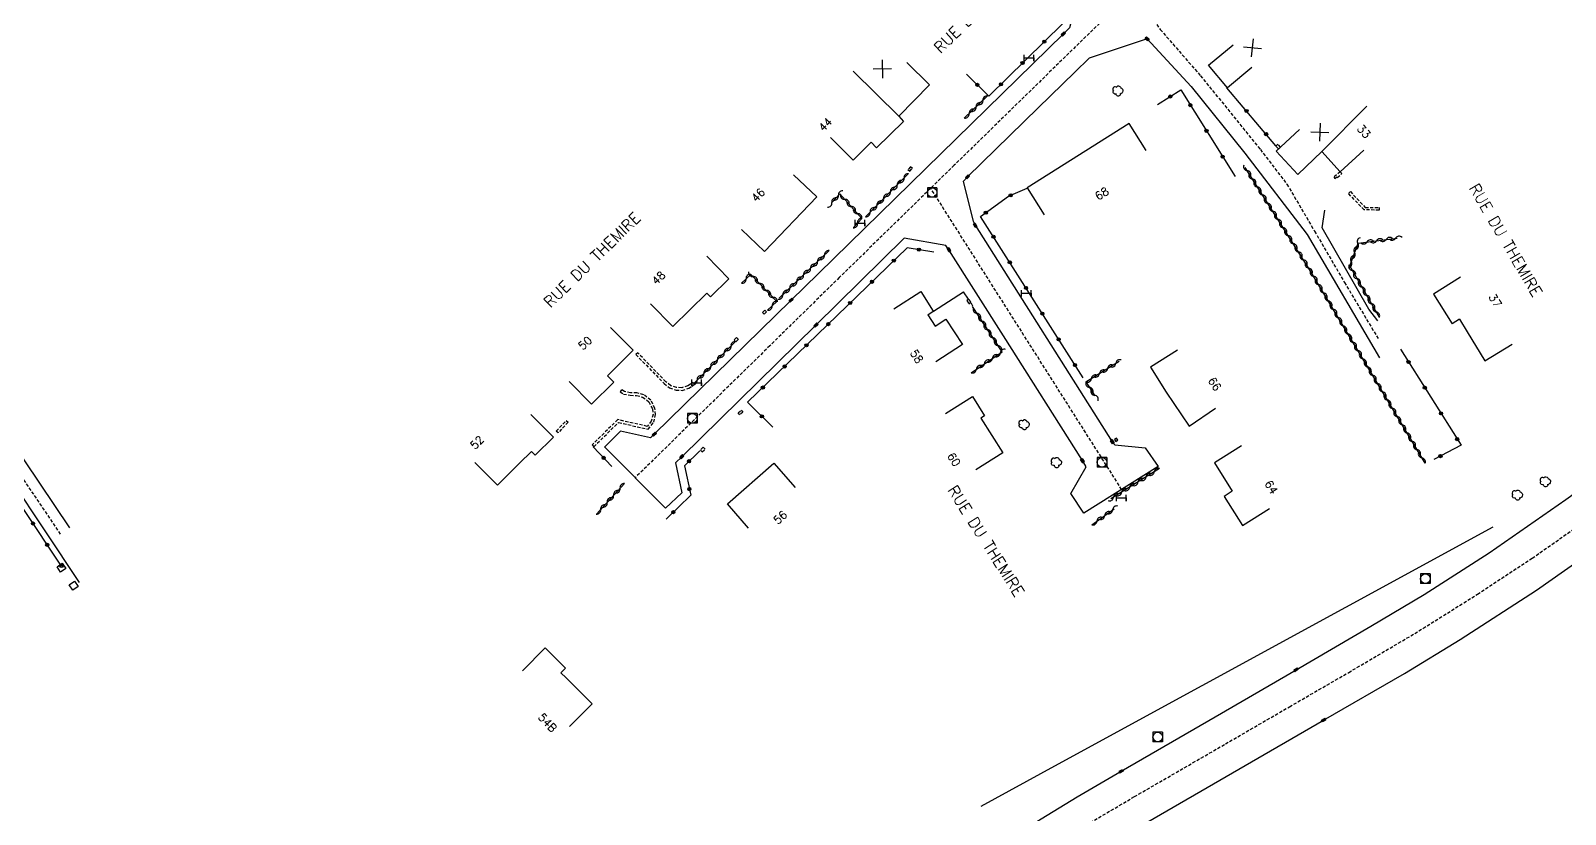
# Model space of a CAD drawing. Header units: millimetres. Extents: x 74999 to 76000, y 157000 to 158000.
# Drawn here: x 75554.3 to 75794, y 157298.5 to 157420.9 of the extents above; entities that cross this region are included whole.
import ezdxf
from ezdxf.enums import TextEntityAlignment as Align

# ---------------------------------------------------------------- set-up
doc = ezdxf.new("R2010")
doc.units = ezdxf.units.MM
doc.linetypes.add('DASHED', pattern=[0.75, 0.5, -0.25])
doc.layers.get('0').update_dxf_attribs({"linetype": 'CONTINUOUS'})
for name, color, linetype in [('w0001', 6, 'DASHED'), ('w0008', 7, 'CONTINUOUS'), ('W0100', 7, 'CONTINUOUS'), ('W0105', 7, 'CONTINUOUS'), ('W0112', 1, 'DASHED'), ('W0300', 7, 'CONTINUOUS'), ('W0302', 3, 'CONTINUOUS'), ('W0310', 3, 'CONTINUOUS'), ('W0322', 7, 'CONTINUOUS'), ('w0400', 7, 'CONTINUOUS'), ('w0420', 7, 'CONTINUOUS'), ('w0989', 7, 'CONTINUOUS'), ('W0991', 7, 'CONTINUOUS'), ('W1102', 7, 'CONTINUOUS'), ('W1474', 7, 'CONTINUOUS')]:
    doc.layers.add(name, color=color, linetype=linetype)
doc.styles.get("Standard").update_dxf_attribs({"font": 'romans.shx', "width": 0.85})

# ---------------------------------------------------------------- blocks, each defined once
blk = doc.blocks.new('t991o')
at = {"color": 0, "linetype": 'Continuous'}
for p, q in [((-1, 1), (1, -1)), ((-1, -1), (1, 1))]:
    blk.add_line(p, q, dxfattribs=at)
blk = doc.blocks.new('T400')
for p, q in [((-0.15, 0.3), (0.15, 0.3)), ((-0.15, -0.25), (-0.15, 0.3)), ((-0.15, 0.15), (0.15, 0.15)), ((-0.15, 0), (0.15, 0)), ((0.15, 0.3), (0.15, -0.25)), ((-0.15, -0.15), (0.15, -0.15)), ((-0.15, -0.25), (-0.15, -0.3)), ((-0.15, -0.3), (0.15, -0.3)), ((0.15, -0.3), (0.15, -0.25))]:
    blk.add_line(p, q)
blk = doc.blocks.new('T1474')
at = {"color": 0, "linetype": 'Continuous', "flags": 128}
for points in [[(-0.75, -0.5), (-0.75, 0.5)], [(-0.75, 0), (0.75, 0)], [(0.75, 0), (0.75, -0.5), (0.75, 0.5)]]:
    blk.add_lwpolyline(points, dxfattribs=at)
blk = doc.blocks.new('T420')
for p, q in [((0.75, 0.75), (-0.75, 0.75)), ((-0.75, 0.75), (-0.75, -0.75)), ((0.75, 0.75), (0.75, -0.75)), ((0.75, -0.75), (-0.75, -0.75))]:
    blk.add_line(p, q)
blk.add_ellipse((0, 0), major_axis=(-0.53, 0.53), ratio=1, start_param=3.926991, end_param=10.210176)
blk = doc.blocks.new('T300')
for p, q in [((-0.8, 0.51), (-0.86, 0.34)), ((-0.86, 0.34), (-0.86, 0.17)), ((-0.86, 0.17), (-0.74, 0.06)), ((-0.69, 0.63), (-0.8, 0.51)), ((-0.8, -0.06), (-0.74, 0.06)), ((-0.74, 0.06), (-0.69, 0.11)), ((-0.57, 0.69), (-0.69, 0.63)), ((-0.46, 0.69), (-0.57, 0.69)), ((-0.29, 0.63), (-0.46, 0.69)), ((-0.29, 0.63), (-0.17, 0.74)), ((-0.23, 0.57), (-0.29, 0.63)), ((-0.17, 0.74), (-0.06, 0.8)), ((-0.06, 0.8), (0.06, 0.8)), ((0.06, 0.8), (0.23, 0.74)), ((0.23, 0.74), (0.34, 0.63)), ((0.34, 0.63), (0.4, 0.51)), ((0.46, 0.46), (0.34, 0.46)), ((0.4, 0.51), (0.4, 0.46)), ((0.57, 0.4), (0.46, 0.46)), ((0.57, 0.4), (0.69, 0.29)), ((0.69, 0.29), (0.74, 0.17)), ((0.74, 0.06), (0.69, -0.17)), ((0.74, 0.17), (0.74, 0.06)), ((-0.8, -0.17), (-0.8, -0.06)), ((-0.8, -0.23), (-0.8, -0.17)), ((-0.74, -0.34), (-0.8, -0.23)), ((-0.69, -0.4), (-0.74, -0.34)), ((-0.51, -0.46), (-0.69, -0.4)), ((-0.4, -0.46), (-0.51, -0.46)), ((-0.4, -0.46), (-0.34, -0.46)), ((-0.34, -0.46), (-0.34, -0.4)), ((-0.34, -0.51), (-0.34, -0.46)), ((-0.29, -0.63), (-0.34, -0.51)), ((-0.17, -0.74), (-0.29, -0.63)), ((-0.06, -0.8), (-0.17, -0.74)), ((0.06, -0.8), (-0.06, -0.8)), ((0.17, -0.74), (0.06, -0.8)), ((0.23, -0.69), (0.17, -0.74)), ((0.29, -0.46), (0.23, -0.46)), ((0.29, -0.63), (0.23, -0.69)), ((0.46, -0.4), (0.29, -0.46)), ((0.34, -0.51), (0.29, -0.63)), ((0.34, -0.51), (0.34, -0.46)), ((0.57, -0.34), (0.46, -0.4)), ((0.63, -0.29), (0.57, -0.34)), ((0.69, -0.17), (0.63, -0.29))]:
    blk.add_line(p, q)
blk = doc.blocks.new('t322o')
at = {"color": 0, "linetype": 'Continuous'}
for radius in [0.25, 0.15]:
    blk.add_circle((0, 0), radius, dxfattribs=at)
blk = doc.blocks.new('t310o')
at = {"color": 0, "linetype": 'Continuous'}
for centre, start, end in [((-0.5, 0.38), 216.8699, 323.1304), ((0.5, -0.37), 36.8699, 143.1303)]:
    blk.add_arc(centre, 0.625, start, end, dxfattribs=at)
blk = doc.blocks.new('t112o')
at = {"color": 0, "linetype": 'Continuous'}
for p, q in [((-0.5, 0.5), (0.5, 0.5)), ((-0.5, -0.5), (-0.5, 0.5)), ((0.5, 0.5), (0.5, -0.5)), ((0.5, -0.5), (-0.5, -0.5))]:
    blk.add_line(p, q, dxfattribs=at)

msp = doc.modelspace()

# ---------------------------------------------------------------- linework, layer by layer
at = {"layer": 'w0001'}
msp.add_line((75724.71, 157349.22), (75694.87, 157396.28), dxfattribs=at)
for points in [[(75704.1, 157461.6), (75707.61, 157458.46), (75713.19, 157449.09), (75714.87, 157445.64), (75721.98, 157434.42), (75730.74, 157421.07), (75737.03, 157413.85), (75746.38, 157402.33), (75750.54, 157396.9), (75754.86, 157389.56), (75759.51, 157381.57), (75764.86, 157372.67)], [(75726.64, 157427.31), (75698.55, 157399.87), (75680.59, 157382.32), (75669.74, 157371.67), (75648.7, 157351.05)], [(75558.91, 157342.23), (75533.14, 157380.57), (75511.13, 157414.09)], [(75717.22, 157295.65), (75726.71, 157301.23), (75740.92, 157309.46), (75750.94, 157315.28), (75760.18, 157320.63), (75770.52, 157326.72), (75780.31, 157332.85), (75788.84, 157338.48), (75797.42, 157344.48)]]:
    msp.add_lwpolyline(points, dxfattribs=at)
at = {"layer": 'w0008'}
for points in [[(75705.82, 157293.9), (75717.77, 157301.22), (75724.63, 157305.19), (75739.31, 157313.69), (75751.95, 157321.05), (75763.64, 157327.85), (75771.96, 157332.82), (75782.15, 157339.33), (75794.12, 157347.64), (75805.91, 157356.16), (75832.72, 157375.66), (75850.64, 157388.67), (75859.85, 157395.08), (75867.13, 157400.02), (75871.97, 157403.13), (75887.99, 157413.07), (75916.25, 157430.54), (75943.6, 157447.38), (75956.53, 157455.02), (75976.29, 157466.14), (75995.5, 157476.86), (76000, 157479.37)], [(75728.8, 157297.27), (75756.26, 157313.18), (75768.88, 157320.46), (75777.59, 157325.76), (75789.54, 157333.48), (75800.73, 157341.33), (75811.11, 157348.86), (75838.06, 157368.41), (75853.94, 157379.94), (75860, 157384.3), (75864.93, 157387.71), (75873.74, 157393.52), (75892.67, 157405.46), (75898.75, 157409.21), (75921.03, 157422.94), (75948.18, 157439.74), (75954.75, 157443.66), (75965.84, 157450.05), (75980.31, 157458.14), (76000, 157469.16)], [(75619.57, 157459.97), (75628.15, 157458.34), (75651.4, 157453.94), (75656.81, 157452.92), (75659.25, 157452.73), (75661.33, 157452.84), (75663.71, 157453.08), (75676.43, 157454.32), (75688.49, 157455.55), (75704.14, 157457.13), (75704.24, 157457.14), (75704.32, 157457.06), (75719.65, 157433.11), (75719.49, 157432.43), (75716.56, 157421.33), (75715.6, 157420.39), (75677.33, 157382.96), (75673.01, 157378.74), (75651.69, 157357.85), (75651.08, 157357.3), (75646.43, 157358.33), (75643.92, 157355.84)], [(75735.56, 157412.18), (75728.71, 157419.63), (75719.63, 157416.6), (75717.39, 157414.42), (75711.66, 157408.83), (75700.64, 157398.07), (75699.95, 157397.3), (75701.49, 157391.11), (75701.83, 157390.49), (75723.25, 157356.68), (75723.64, 157356.18), (75728.4, 157355.72), (75730.39, 157352.78), (75718.79, 157345.52), (75716.79, 157348.57), (75719.16, 157352.76), (75718.58, 157353.72), (75706.24, 157373.22), (75697.72, 157386.66), (75697.25, 157387.34), (75690.73, 157388.48), (75676.95, 157374.89), (75655.98, 157354.32), (75655.01, 157353.35), (75655.99, 157348.67), (75653.43, 157346.28), (75643.93, 157355.86)], [(75735.56, 157412.18), (75743.94, 157401.75), (75753.71, 157389.03), (75764.97, 157369.76)], [(75561.87, 157334.67), (75545.83, 157358.75), (75531.31, 157380.09), (75527.23, 157386.01), (75513.21, 157406.32), (75511.52, 157407.4)], [(75764.75, 157375.58), (75763.33, 157377.39), (75756.02, 157390.1), (75756.43, 157392.87)], [(75531.99, 157385.72), (75534.6, 157381.43), (75560.29, 157343.21)]]:
    msp.add_lwpolyline(points, dxfattribs=at)
at = {"layer": 'W0100'}
for p, q in [((75679.21, 157404.19), (75682.74, 157400.66)), ((75685.57, 157403.45), (75686.4, 157402.6)), ((75673.46, 157398.37), (75677.07, 157394.92)), ((75694.41, 157376.52), (75695.27, 157377.08)), ((75777.47, 157375.8), (75776.36, 157375.1)), ((75644.85, 157374.54), (75648.38, 157371)), ((75644.36, 157366.99), (75648.38, 157371)), ((75644.36, 157366.99), (75645.37, 157365.98)), ((75632.49, 157355.14), (75633.07, 157354.55)), ((75637.1, 157320.58), (75637.8, 157321.28))]:
    msp.add_line(p, q, dxfattribs=at)
for points in [[(75745.07, 157415.16), (75741.22, 157411.97), (75738.3, 157415.5), (75742.15, 157418.69)], [(75691.15, 157415.94), (75694.7, 157412.42), (75689.88, 157407.55), (75690.6, 157406.71), (75686.4, 157402.6)], [(75728.53, 157402.15), (75725.87, 157406.38), (75709.93, 157396.34), (75712.59, 157392.11)], [(75752.51, 157405.46), (75748.86, 157402.05), (75752.25, 157398.42), (75755.96, 157402.01), (75758.86, 157398.83), (75762.55, 157402.21)], [(75685.57, 157403.45), (75683.97, 157401.88), (75682.74, 157400.66)], [(75665.3, 157389.83), (75668.91, 157386.38), (75677.07, 157394.92)], [(75659.87, 157385.68), (75663.35, 157382.1), (75660.47, 157379.3), (75659.91, 157379.87), (75654.6, 157374.66), (75651.1, 157378.23)], [(75777.65, 157382.4), (75773.42, 157379.72), (75776.36, 157375.1)], [(75689.11, 157377.42), (75693.31, 157380.13), (75695.27, 157377.08)], [(75694.41, 157376.52), (75695.56, 157374.75), (75697.25, 157375.82), (75699.84, 157371.88), (75695.66, 157369.13)], [(75777.47, 157375.8), (75778.71, 157373.85), (75781.46, 157369.33), (75785.73, 157371.92)], [(75733.43, 157370.98), (75729.2, 157368.31), (75731.66, 157364.41), (75735.24, 157359.12), (75739.38, 157361.92)], [(75638.37, 157366.06), (75641.9, 157362.52), (75645.37, 157365.98)], [(75697.16, 157361.06), (75701.38, 157363.75), (75703.29, 157360.74), (75702.71, 157360.36), (75706.13, 157354.95), (75701.91, 157352.27)], [(75632.4, 157360.93), (75635.93, 157357.39), (75633.07, 157354.55)], [(75743.45, 157356.01), (75739.21, 157353.35), (75741.98, 157348.95), (75740.73, 157348.14), (75743.59, 157343.57), (75747.82, 157346.22)], [(75632.49, 157355.14), (75630.64, 157353.3), (75627.17, 157349.87), (75623.65, 157353.42)], [(75666.42, 157343.19), (75663.13, 157346.95), (75670.38, 157353.3), (75673.67, 157349.54)], [(75631.09, 157320.9), (75634.62, 157324.45), (75637.8, 157321.28)], [(75637.1, 157320.58), (75637.9, 157319.79), (75641.99, 157315.72), (75638.46, 157312.18)]]:
    msp.add_lwpolyline(points, dxfattribs=at)
at = {"layer": 'W0105'}
for p, q in [((75695.29, 157377.06), (75700, 157380.1)), ((75700.77, 157378.92), (75700, 157380.1)), ((75701.46, 157377.87), (75701.17, 157378.37))]:
    msp.add_line(p, q, dxfattribs=at)
at = {"layer": 'W0112'}
for p, q in [((75748.82, 157402.87), (75749.23, 157402.4)), ((75749.23, 157402.4), (75749.53, 157402.67)), ((75691.61, 157398.94), (75692.01, 157399.37)), ((75692.01, 157399.37), (75691.72, 157399.64)), ((75758.85, 157398.85), (75757.84, 157397.98)), ((75757.84, 157397.98), (75758.03, 157397.77)), ((75762.6, 157392.88), (75760.15, 157395.46)), ((75764.94, 157392.87), (75762.6, 157392.88)), ((75700.84, 157378.96), (75700.5, 157378.75)), ((75701.15, 157378.45), (75700.84, 157378.96)), ((75668.85, 157376.59), (75668.57, 157376.88)), ((75669.22, 157376.95), (75668.85, 157376.59)), ((75664.45, 157372.28), (75664.82, 157372.65)), ((75664.82, 157372.65), (75664.54, 157372.93)), ((75657.58, 157365.33), (75657.95, 157365.67)), ((75647.01, 157364.5), (75646.55, 157364.8)), ((75664.78, 157361.19), (75665.24, 157361.6)), ((75665.24, 157361.6), (75665.51, 157361.3)), ((75636.65, 157358.06), (75636.36, 157358.34)), ((75638.23, 157359.72), (75636.65, 157358.06)), ((75659.32, 157355.8), (75658.88, 157355.35)), ((75723.57, 157357.02), (75723.78, 157356.7)), ((75723.78, 157356.7), (75724.11, 157356.92)), ((75658.88, 157355.35), (75659.16, 157355.07))]:
    msp.add_line(p, q, dxfattribs=at)
for points in [[(75749.53, 157402.67), (75749.12, 157403.14), (75748.82, 157402.87)], [(75691.72, 157399.64), (75691.32, 157399.21), (75691.61, 157398.94)], [(75758.4, 157397.94), (75759.11, 157398.55), (75758.85, 157398.85)], [(75758.03, 157397.77), (75758.33, 157398.03), (75758.4, 157397.94)], [(75760.15, 157395.46), (75760.44, 157395.74), (75762.77, 157393.28)], [(75762.77, 157393.28), (75764.94, 157393.27), (75764.94, 157392.87)], [(75700.5, 157378.75), (75700.81, 157378.24), (75701.15, 157378.45)], [(75668.57, 157376.88), (75668.94, 157377.23), (75669.22, 157376.95)], [(75664.54, 157372.93), (75664.17, 157372.56), (75664.45, 157372.28)], [(75653.49, 157366.05), (75649.1, 157370.55), (75648.82, 157370.28)], [(75648.82, 157370.28), (75653.22, 157365.76), (75654.06, 157365.08), (75655.08, 157364.73), (75656.04, 157364.7), (75657.08, 157365.03), (75657.58, 157365.33)], [(75657.95, 157365.67), (75657.68, 157365.97), (75657.34, 157365.65), (75656.92, 157365.4), (75655.98, 157365.1), (75655.15, 157365.13), (75654.25, 157365.43), (75653.49, 157366.05)], [(75642.24, 157355.9), (75646.1, 157359.68), (75650.73, 157358.62), (75651.59, 157359.72), (75651.89, 157360.9), (75651.79, 157361.88), (75651.13, 157363.18), (75650.03, 157364.02), (75648.98, 157364.29), (75647.97, 157364.33), (75647.01, 157364.5)], [(75646.55, 157364.8), (75646.34, 157364.46), (75646.87, 157364.12), (75647.93, 157363.93), (75648.92, 157363.89), (75649.85, 157363.65), (75650.82, 157362.92), (75651.4, 157361.77), (75651.49, 157360.93), (75651.22, 157359.9), (75650.57, 157359.07), (75645.97, 157360.12)], [(75665.51, 157361.3), (75665.04, 157360.89), (75664.78, 157361.19)], [(75636.36, 157358.34), (75637.94, 157360), (75638.23, 157359.72)], [(75645.97, 157360.12), (75641.96, 157356.18), (75642.24, 157355.9)], [(75659.16, 157355.07), (75659.61, 157355.52), (75659.32, 157355.8)], [(75724.11, 157356.92), (75723.9, 157357.24), (75723.57, 157357.02)]]:
    msp.add_lwpolyline(points, dxfattribs=at)
at = {"layer": 'W0302'}
msp.add_lwpolyline([(75702.78, 157299.74), (75714.29, 157306.02), (75782.77, 157343.39)], dxfattribs=at)
at = {"layer": 'W0310'}
for p, q in [((75703.77, 157410.7), (75700.11, 157407.2)), ((75691.4, 157398.55), (75684.66, 157391.8)), ((75684.13, 157391.56), (75682.8, 157390.15)), ((75679.01, 157386.53), (75671.2, 157379.1)), ((75670.83, 157378.59), (75669.36, 157377.2)), ((75664.38, 157372.32), (75657.95, 157365.88)), ((75719.13, 157366.01), (75724.33, 157369.24)), ((75719.13, 157366.01), (75720.5, 157363.86)), ((75730.64, 157352.5), (75723, 157347.73)), ((75642.63, 157345.34), (75647.03, 157350.15)), ((75720.03, 157343.69), (75723.52, 157346.18))]:
    msp.add_line(p, q, dxfattribs=at)
for points in [[(75772.13, 157353.3), (75754.07, 157383.6), (75744.02, 157399.5)], [(75684.13, 157391.56), (75680.69, 157395.4), (75679.37, 157393.99)], [(75764.98, 157376.09), (75760.34, 157384.13), (75761.66, 157387.7), (75767.74, 157388.49)], [(75665.3, 157381.43), (75666.78, 157382.82), (75670.83, 157378.59)], [(75701.19, 157367.45), (75706.03, 157370.71), (75701.42, 157377.78)]]:
    msp.add_lwpolyline(points, dxfattribs=at)
at = {"layer": 'W0322'}
for p, q in [((75700.46, 157414.09), (75703.96, 157410.65)), ((75748.82, 157402.92), (75741.16, 157411.94)), ((75670.2, 157358.96), (75666.27, 157362.83)), ((75642.15, 157355.88), (75645.05, 157352.81))]:
    msp.add_line(p, q, dxfattribs=at)
for points in [[(75714.67, 157437.98), (75717.28, 157433.92), (75718.18, 157432.37), (75715.51, 157422.01), (75703.96, 157410.65)], [(75730.3, 157409.33), (75733.93, 157411.64), (75742.42, 157398.13)], [(75718.68, 157366.64), (75702.67, 157391.87), (75707.05, 157395.04), (75709.94, 157396.26)], [(75695.36, 157386.3), (75691.19, 157386.98), (75666.27, 157362.83)], [(75768.27, 157371.14), (75777.73, 157356.13), (75773.47, 157353.88)], [(75559.06, 157337.25), (75547.15, 157355.1)], [(75658.82, 157355.27), (75656.38, 157352.92), (75657.37, 157348.32), (75653.55, 157344.58)]]:
    msp.add_lwpolyline(points, dxfattribs=at)
at = {"layer": 'W1102'}
for p, q in [((75689.88, 157407.55), (75682.77, 157414.58)), ((75763.03, 157409.08), (75755.96, 157402.01))]:
    msp.add_line(p, q, dxfattribs=at)

# ---------------------------------------------------------------- block references
at = {"layer": 'W0112'}
for p, rotation in [((75559.06, 157336.98), 214.2700683819704), ((75560.95, 157334.2), 34.27006838197041)]:
    msp.add_blockref('t112o', p, dxfattribs=dict(at, rotation=rotation))
at = {"layer": 'W0300'}
for p in [(75724.17, 157411.45), (75709.52, 157359.32), (75714.55, 157353.4), (75790.95, 157350.41), (75786.58, 157348.32)]:
    msp.add_blockref('T300', p, dxfattribs=at)
at = {"layer": 'W0310'}
for p, rotation in [((75703.04, 157410.01), 223.776260856648), ((75700.88, 157407.94), 223.776260856648), ((75701.96, 157408.97), 223.776260856648), ((75744.33, 157399.01), 122.305278414166), ((75688.58, 157395.72), 225.0298081407518), ((75689.64, 157396.78), 225.0298081407518), ((75690.7, 157397.84), 225.0298081407518), ((75745.13, 157397.74), 122.305278414166), ((75745.93, 157396.47), 122.305278414166), ((75679.42, 157394.05), 226.6581724544184), ((75680.45, 157395.15), 226.6581724544184), ((75681.46, 157394.54), 131.81378626412), ((75682.46, 157393.42), 131.81378626412), ((75686.46, 157393.6), 225.0298081407518), ((75687.52, 157394.66), 225.0298081407518), ((75746.74, 157395.2), 122.305278414166), ((75747.54, 157393.93), 122.305278414166), ((75683.44, 157390.83), 226.6581724544184), ((75683.46, 157392.3), 131.81378626412), ((75685.4, 157392.54), 225.0298081407518), ((75748.34, 157392.67), 122.305278414166), ((75749.14, 157391.4), 122.305278414166), ((75749.94, 157390.13), 122.305278414166), ((75750.74, 157388.86), 122.305278414166), ((75751.55, 157387.6), 122.305278414166), ((75752.35, 157386.33), 122.305278414166), ((75761.11, 157386.21), 69.68146861858976), ((75761.63, 157387.61), 69.68146861858976), ((75763.06, 157387.88), 7.396347505029024), ((75764.55, 157388.07), 7.396347505029024), ((75766.04, 157388.27), 7.396347505029024), ((75767.52, 157388.46), 7.396347505029024), ((75676.11, 157383.77), 223.5800025484842), ((75677.2, 157384.81), 223.5800025484842), ((75678.28, 157385.84), 223.5800025484842), ((75753.15, 157385.06), 122.305278414166), ((75753.95, 157383.79), 122.305278414166), ((75760.59, 157384.8), 69.68146861858976), ((75666.03, 157382.12), 43.17573481550279), ((75667.11, 157382.47), 313.7898492864213), ((75668.14, 157381.39), 313.7898492864213), ((75673.94, 157381.7), 223.5800025484842), ((75675.02, 157382.74), 223.5800025484842), ((75754.72, 157382.51), 120.7986210081936), ((75755.49, 157381.22), 120.7986210081936), ((75760.73, 157383.45), 120.0045629094477), ((75761.48, 157382.15), 120.0045629094477), ((75669.18, 157380.31), 313.7898492864213), ((75670.22, 157379.22), 313.7898492864213), ((75671.76, 157379.64), 223.5800025484842), ((75672.85, 157380.67), 223.5800025484842), ((75756.26, 157379.93), 120.7986210081936), ((75762.23, 157380.85), 120.0045629094477), ((75762.98, 157379.55), 120.0045629094477), ((75670.1, 157377.9), 223.1757348155028), ((75702.11, 157376.71), 123.1216025474388), ((75757.03, 157378.64), 120.7986210081936), ((75757.8, 157377.35), 120.7986210081936), ((75763.73, 157378.25), 120.0045629094477), ((75764.48, 157376.95), 120.0045629094477), ((75702.93, 157375.46), 123.1216025474388), ((75703.75, 157374.2), 123.1216025474388), ((75758.56, 157376.07), 120.7986210081936), ((75759.33, 157374.78), 120.7986210081936), ((75663.67, 157371.61), 225.0311288568269), ((75704.57, 157372.94), 123.1216025474388), ((75705.39, 157371.69), 123.1216025474388), ((75760.1, 157373.49), 120.7986210081936), ((75760.87, 157372.2), 120.7986210081936), ((75661.55, 157369.49), 225.0311288568269), ((75662.61, 157370.55), 225.0311288568269), ((75704.51, 157369.68), 33.9899105776944), ((75705.75, 157370.52), 33.9899105776944), ((75761.64, 157370.91), 120.7986210081936), ((75762.4, 157369.62), 120.7986210081936), ((75659.43, 157367.36), 225.0311288568269), ((75660.49, 157368.43), 225.0311288568269), ((75702.02, 157368.01), 33.9899105776944), ((75703.26, 157368.85), 33.9899105776944), ((75721.25, 157367.33), 31.88931682378512), ((75722.52, 157368.12), 31.88931682378512), ((75723.8, 157368.91), 31.88931682378512), ((75763.17, 157368.33), 120.7986210081936), ((75763.94, 157367.05), 120.7986210081936), ((75658.37, 157366.3), 225.0311288568269), ((75719.67, 157365.16), 302.6851943950822), ((75719.98, 157366.53), 31.88931682378512), ((75764.71, 157365.76), 120.7986210081936), ((75765.48, 157364.47), 120.7986210081936), ((75720.48, 157363.9), 302.6851943950822), ((75766.24, 157363.18), 120.7986210081936), ((75767.01, 157361.89), 120.7986210081936), ((75767.78, 157360.6), 120.7986210081936), ((75768.55, 157359.32), 120.7986210081936), ((75769.32, 157358.03), 120.7986210081936), ((75770.09, 157356.74), 120.7986210081936), ((75770.85, 157355.45), 120.7986210081936), ((75771.62, 157354.16), 120.7986210081936), ((75727.25, 157350.38), 211.9879337194446), ((75728.52, 157351.17), 211.9879337194446), ((75729.79, 157351.97), 211.9879337194446), ((75645.33, 157348.29), 47.51941492408518), ((75646.34, 157349.4), 47.51941492408518), ((75723.43, 157348), 211.9879337194446), ((75724.7, 157348.79), 211.9879337194446), ((75725.97, 157349.58), 211.9879337194446), ((75643.3, 157346.08), 47.51941492408518), ((75644.32, 157347.19), 47.51941492408518), ((75723.29, 157346.02), 35.55315447824679), ((75720.85, 157344.27), 35.55315447824679), ((75722.07, 157345.14), 35.55315447824679)]:
    msp.add_blockref('t310o', p, dxfattribs=dict(at, rotation=rotation))
at = {"layer": 'W0322'}
for p, rotation in [((75712.62, 157419.17), 224.5270251591135), ((75709.23, 157415.84), 224.5270251591135), ((75702.16, 157412.43), 315.5780624328035), ((75705.85, 157412.51), 224.5270251591135), ((75732.31, 157410.6), 32.53043275370536), ((75735.43, 157409.25), 302.1495328703171), ((75744.21, 157408.35), 130.3182984470257), ((75737.96, 157405.23), 302.1495328703171), ((75747.28, 157404.73), 130.3182984470257), ((75740.49, 157401.21), 302.1495328703171), ((75707.37, 157395.17), 22.92505020336613), ((75703.48, 157392.45), 35.92915681918003), ((75693.02, 157386.68), 170.6935214506961), ((75704.68, 157388.7), 122.4017203238346), ((75689.11, 157384.96), 224.1045845990452), ((75707.23, 157384.69), 122.4017203238346), ((75685.7, 157381.66), 224.1045845990452), ((75709.77, 157380.68), 122.4017203238346), ((75682.29, 157378.35), 224.1045845990452), ((75678.88, 157375.05), 224.1045845990452), ((75712.32, 157376.67), 122.4017203238346), ((75714.86, 157372.66), 122.4017203238346), ((75675.47, 157371.74), 224.1045845990452), ((75672.06, 157368.44), 224.1045845990452), ((75717.41, 157368.65), 122.4017203238346), ((75769.54, 157369.13), 302.2118645475737), ((75668.65, 157365.13), 224.1045845990452), ((75772.07, 157365.11), 302.2118645475737), ((75668.5, 157360.63), 135.4707110027942), ((75774.6, 157361.1), 302.2118645475737), ((75777.13, 157357.08), 302.2118645475737), ((75643.78, 157354.15), 313.3021928712385), ((75657.11, 157353.62), 224.0313759386304), ((75774.52, 157354.43), 207.9256500940109), ((75657.17, 157349.27), 282.062333048863), ((75554.62, 157343.9), 123.7220689174086), ((75654.67, 157345.67), 224.4242013665561), ((75556.84, 157340.57), 123.7220689174086), ((75559.06, 157337.25), 117.60342015345)]:
    msp.add_blockref('t322o', p, dxfattribs=dict(at, rotation=rotation))
at = {"layer": 'w0400'}
for p, rotation in [((75715.6, 157420.39), 314.1527015179577), ((75728.71, 157419.63), 42.99999999993118), ((75700.64, 157398.07), 134.300622352792), ((75701.83, 157390.49), 208.829951894412), ((75697.72, 157386.66), 32.38047986568916), ((75673.06, 157378.79), 314.331187494108), ((75676.95, 157374.89), 134.6056982444392), ((75651.69, 157357.85), 314.4102412994143), ((75723.25, 157356.68), 212.3533866007562), ((75655.98, 157354.32), 134.4504256479246), ((75718.58, 157353.72), 31.22420382671614), ((75751.95, 157321.05), 300.2026630123826), ((75756.26, 157313.18), 120.0931554771664), ((75724.63, 157305.19), 300.0650585580656)]:
    msp.add_blockref('T400', p, dxfattribs=dict(at, rotation=rotation))
at = {"layer": 'w0420'}
for p in [(75695.1, 157395.61), (75657.62, 157360.32), (75721.64, 157353.46), (75772.17, 157335.27), (75730.35, 157310.53)]:
    msp.add_blockref('T420', p, dxfattribs=at)
at = {"layer": 'W0991'}
for p, rotation in [((75745.15, 157418.2), 129.57700012457), ((75687.32, 157414.9), 225.3129875457977), ((75755.67, 157405.02), 313.0862594004556)]:
    msp.add_blockref('t991o', p, dxfattribs=dict(at, rotation=rotation))
at = {"layer": 'W1474'}
for p in [(75710.25, 157416.62), (75683.81, 157390.83), (75709.83, 157379.86), (75658.29, 157365.89), (75724.66, 157347.89)]:
    msp.add_blockref('T1474', p, dxfattribs=at)

# ---------------------------------------------------------------- texts
at = {"layer": 'w0989'}
for rotation, p in [(44.3563, (75702.92, 157424.83)), (300.3526, (75784.72, 157388.16)), (44.3563, (75641.97, 157385.1)), (302.3718, (75703.52, 157341.17))]:
    msp.add_text('RUE DU THEMIRE', height=1.75, rotation=rotation, dxfattribs=at).set_placement(p, align=Align.MIDDLE)
at = {"layer": 'W0991'}
for s, rotation, p in [('44', 44.9883, (75678.41, 157406.22)), ('33', 312.4478, (75762.57, 157405.14)), ('46', 46.3525, (75667.91, 157395.22)), ('68', 32.1906, (75721.62, 157395.44)), ('48', 44.4558, (75652.35, 157382.26)), ('37', 301.3061, (75783.08, 157378.72)), ('50', 42.3716, (75640.87, 157372.09)), ('58', 303.3417, (75692.69, 157370)), ('66', 304.0781, (75739.25, 157365.69)), ('52', 44.6561, (75623.98, 157356.56)), ('60', 302.3746, (75698.51, 157353.9)), ('64', 302.0128, (75748.09, 157349.56)), ('56', 41.2098, (75671.36, 157344.86)), ('54B', 313.563, (75635.01, 157312.79))]:
    msp.add_text(s, height=1.25, rotation=rotation, dxfattribs=at).set_placement(p, align=Align.MIDDLE)

doc.saveas('drawing.dxf')
